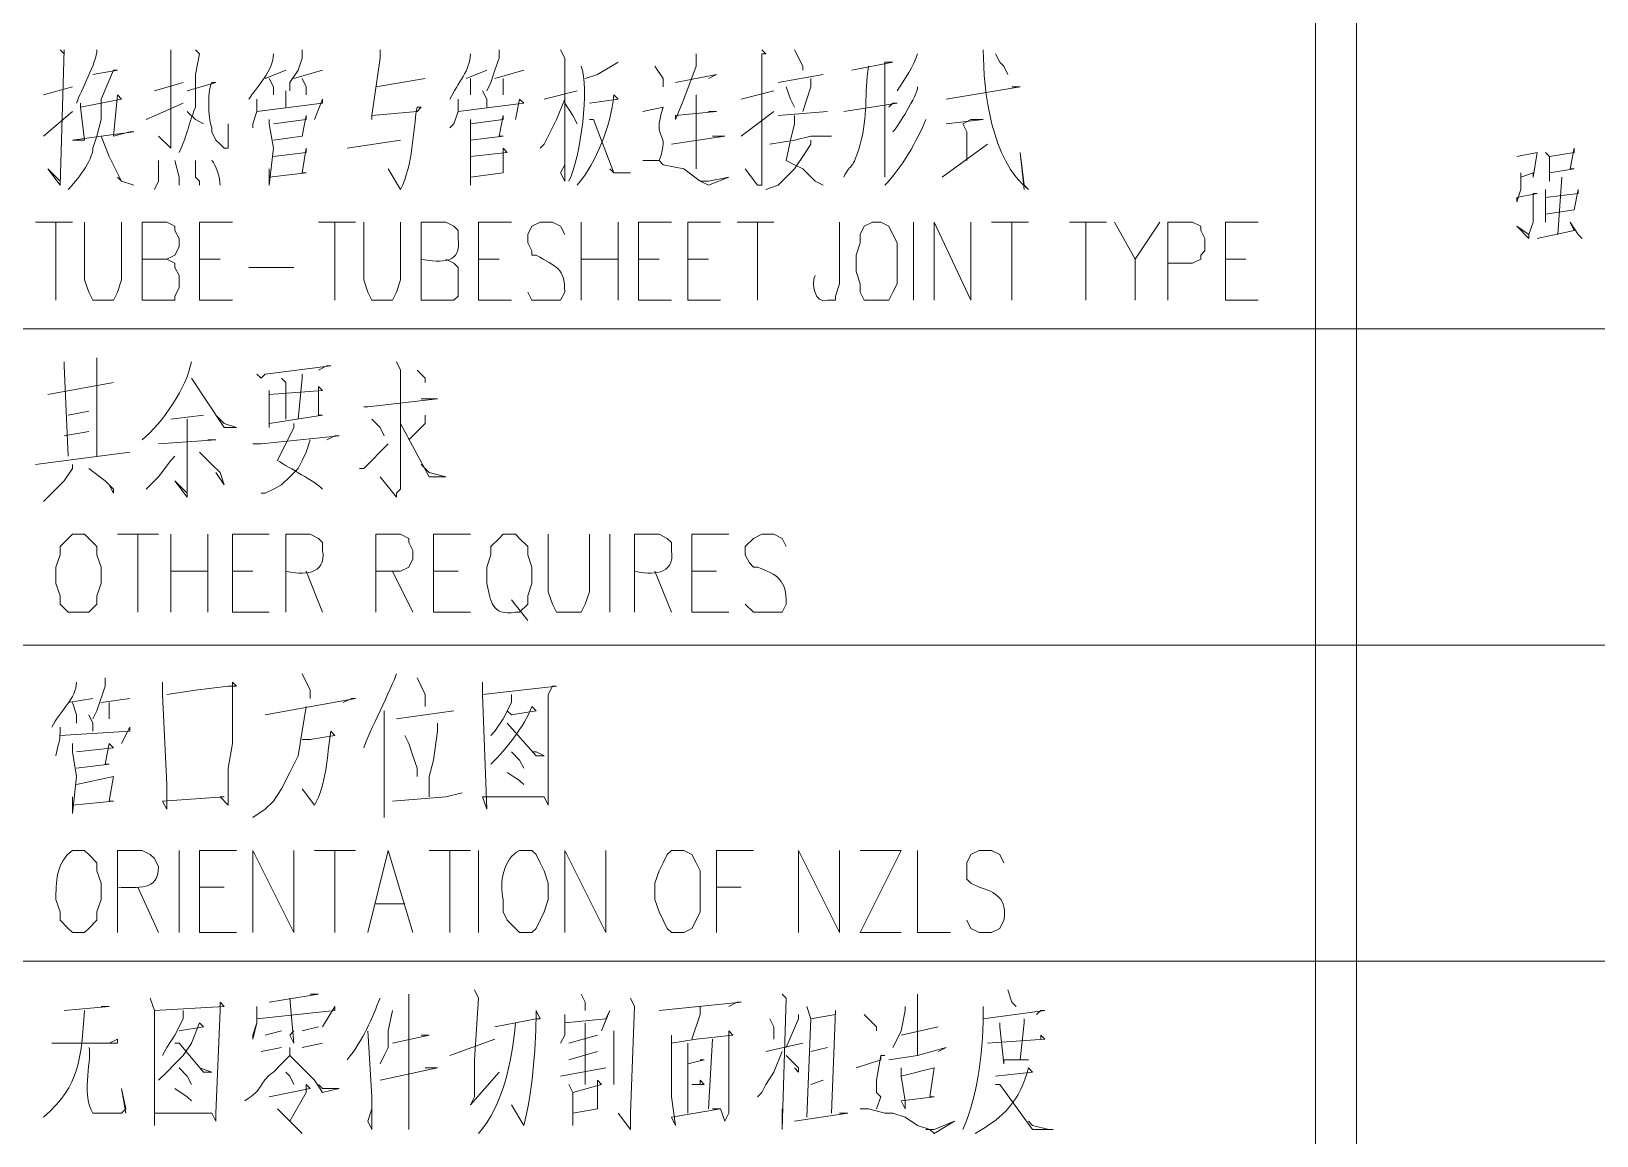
# Model space of a CAD drawing. Header units: millimetres. Extents: x 0 to 825, y 0 to 1167.
# Drawn here: x 685.8 to 754.4, y 833.1 to 881.5 of the extents above; entities that cross this region are included whole.
import ezdxf

# ---------------------------------------------------------------- set-up
doc = ezdxf.new("R2010")
doc.units = ezdxf.units.MM
doc.layers.add('1', color=7, linetype='Continuous')

msp = doc.modelspace()

# ---------------------------------------------------------------- linework, layer by layer
at = {"layer": '1', "color": 30, "lineweight": 9}
msp.add_lwpolyline([(742.101732, 0.141732), (742.101732, 1166.901732)], dxfattribs=at)
at = {"layer": '1', "color": 0, "lineweight": 9}
for points in [[(743.901732, 785.301732), (743.901732, 1131.981732), (743.901732, 785.301732)], [(687.021732, 880.701732), (687.201732, 880.521732), (687.201732, 880.701732), (687.021732, 874.761732), (686.481732, 875.481732), (687.021732, 874.941732)], [(691.881732, 880.701732), (691.881732, 876.381732), (691.341732, 876.921732)], [(697.641732, 880.701732), (697.641732, 880.341732), (697.461732, 879.801732), (697.101732, 879.261732), (697.101732, 878.901732)], [(706.281732, 880.701732), (706.281732, 880.341732), (706.101732, 879.801732), (705.921732, 879.261732), (705.741732, 878.901732)], [(708.981732, 880.701732), (709.161732, 880.341732), (709.161732, 880.341732), (709.161732, 874.941732), (708.981732, 875.301732), (709.161732, 875.661732)], [(714.921732, 880.521732), (714.921732, 879.981732), (714.381732, 878.541732), (714.021732, 877.641732), (714.021732, 877.821732), (715.821732, 878.001732), (715.641732, 878.001732), (715.461732, 878.001732)], [(717.801732, 880.701732), (717.981732, 880.521732), (717.801732, 880.521732), (717.801732, 876.561732), (717.801732, 874.761732), (717.621732, 874.761732), (717.081732, 875.481732), (717.621732, 874.761732)], [(719.241732, 880.701732), (719.601732, 879.981732), (719.601732, 879.801732)], [(728.061732, 880.521732), (728.241732, 880.161732), (728.421732, 879.981732), (728.601732, 879.621732)], [(696.021732, 879.441732), (696.921732, 879.801732)], [(697.281732, 879.441732), (698.541732, 879.801732)], [(704.841732, 879.441732), (705.741732, 879.801732)], [(706.101732, 879.441732), (707.361732, 879.801732)], [(711.501732, 880.161732), (710.601732, 879.621732), (710.061732, 879.441732)], [(713.121732, 879.981732), (713.481732, 879.441732), (713.481732, 879.081732)], [(721.761732, 879.801732), (723.561732, 880.161732), (723.561732, 880.161732), (723.201732, 880.161732)], [(723.201732, 880.161732), (723.201732, 875.121732), (723.201732, 875.841732)], [(686.301732, 878.721732), (687.561732, 879.081732)], [(691.161732, 878.901732), (692.421732, 879.261732)], [(696.201732, 879.441732), (696.381732, 879.081732), (696.381732, 878.721732)], [(697.641732, 879.441732), (697.821732, 879.081732), (697.821732, 878.721732)], [(703.041732, 879.441732), (700.881732, 879.081732)], [(705.021732, 879.441732), (705.021732, 879.081732), (705.021732, 878.721732)], [(706.461732, 879.441732), (706.461732, 879.081732), (706.461732, 878.721732)], [(714.021732, 879.261732), (715.821732, 879.621732), (715.821732, 879.621732), (715.461732, 879.441732)], [(718.521732, 879.261732), (720.501732, 879.621732)], [(718.881732, 879.081732), (719.061732, 878.541732), (719.241732, 878.181732)], [(719.961732, 879.441732), (719.961732, 879.081732), (719.601732, 878.001732)], [(728.781732, 879.081732), (728.961732, 879.081732), (729.141732, 879.081732), (725.901732, 878.541732), (725.901732, 878.541732)], [(689.541732, 875.121732), (689.721732, 874.941732), (690.261732, 874.761732), (689.721732, 874.941732), (689.181732, 876.021732), (688.821732, 876.921732), (690.261732, 877.101732), (690.081732, 877.101732), (689.361732, 876.921732), (689.541732, 878.721732), (689.721732, 878.541732), (687.921732, 878.181732), (687.921732, 878.361732), (687.921732, 878.181732), (688.101732, 876.741732), (687.561732, 876.741732), (688.821732, 876.921732)], [(690.801732, 877.641732), (692.421732, 878.361732)], [(695.661732, 878.541732), (695.661732, 878.181732), (695.661732, 878.001732), (695.481732, 877.461732), (695.481732, 877.281732)], [(695.661732, 878.001732), (698.541732, 878.361732), (698.541732, 878.541732), (698.181732, 877.641732)], [(696.921732, 878.901732), (696.921732, 878.541732), (696.921732, 878.181732)], [(704.481732, 878.541732), (704.481732, 878.001732), (704.301732, 877.461732), (704.121732, 877.281732)], [(704.481732, 878.001732), (707.361732, 878.361732), (707.181732, 878.541732), (707.001732, 877.641732)], [(705.561732, 878.901732), (705.741732, 878.541732), (705.741732, 878.181732)], [(709.161732, 878.541732), (708.801732, 877.641732), (708.441732, 876.921732), (708.261732, 876.561732), (708.081732, 876.381732)], [(708.261732, 878.541732), (709.701732, 878.901732)], [(709.161732, 878.361732), (709.521732, 877.821732), (709.701732, 877.461732)], [(714.921732, 878.721732), (714.921732, 875.481732), (714.921732, 875.841732), (714.921732, 876.201732)], [(716.901732, 878.541732), (718.341732, 878.901732)], [(721.401732, 878.001732), (723.741732, 878.361732), (723.561732, 878.361732), (723.381732, 878.181732)], [(686.301732, 876.921732), (687.561732, 878.001732)], [(692.601732, 878.001732), (692.961732, 877.641732), (693.321732, 877.461732)], [(696.201732, 877.641732), (696.201732, 877.461732), (696.381732, 876.381732), (696.201732, 874.761732), (696.201732, 874.941732), (696.201732, 875.481732)], [(696.381732, 877.461732), (697.821732, 877.641732), (697.821732, 877.821732), (697.641732, 876.921732), (697.641732, 876.921732), (696.381732, 876.741732)], [(705.021732, 877.461732), (706.461732, 877.641732), (706.461732, 877.821732), (706.281732, 876.921732), (706.461732, 876.921732), (705.021732, 876.741732)], [(705.021732, 877.641732), (705.021732, 874.761732), (705.021732, 874.941732), (705.021732, 875.481732)], [(710.241732, 877.641732), (710.421732, 877.641732), (711.321732, 875.301732), (712.041732, 875.301732), (711.321732, 875.301732), (711.141732, 875.481732)], [(716.901732, 876.921732), (718.341732, 878.001732)], [(718.521732, 877.821732), (720.681732, 878.001732)], [(719.241732, 877.821732), (719.241732, 877.461732), (719.061732, 876.741732), (718.881732, 875.841732), (719.241732, 875.661732), (719.601732, 875.481732), (720.141732, 874.941732), (720.501732, 874.761732)], [(725.901732, 877.461732), (727.521732, 877.641732), (727.341732, 877.641732), (726.981732, 877.641732), (726.621732, 877.461732), (726.801732, 877.101732), (726.801732, 875.841732)], [(713.841732, 876.561732), (716.181732, 876.921732), (716.001732, 876.921732), (716.001732, 876.921732), (715.641732, 876.921732)], [(718.161732, 876.561732), (719.241732, 876.741732), (719.961732, 876.921732), (720.861732, 876.921732), (720.681732, 876.921732), (720.501732, 876.921732)], [(696.381732, 876.021732), (697.821732, 876.201732), (697.821732, 876.381732), (697.641732, 875.301732), (697.821732, 875.301732), (696.201732, 875.121732)], [(699.621732, 876.381732), (701.961732, 876.741732)], [(705.021732, 876.021732), (706.641732, 876.201732), (706.461732, 876.381732), (706.461732, 875.301732), (706.461732, 875.301732), (705.021732, 875.121732)], [(719.961732, 876.741732), (719.961732, 876.561732), (719.601732, 876.021732), (719.241732, 875.481732), (718.881732, 875.121732), (718.521732, 874.761732), (717.981732, 874.581732)], [(725.721732, 875.121732), (727.701732, 876.561732)], [(752.181732, 876.201732), (752.361732, 876.021732), (752.361732, 875.481732), (752.361732, 874.941732), (752.361732, 875.301732), (753.441732, 875.481732), (753.261732, 875.481732), (753.441732, 876.381732), (753.441732, 876.201732), (752.361732, 876.021732)], [(691.341732, 875.841732), (691.341732, 875.301732), (691.341732, 874.941732), (691.161732, 874.581732)], [(692.061732, 875.841732), (692.241732, 875.121732), (692.241732, 874.761732)], [(692.961732, 875.841732), (692.961732, 875.481732), (692.961732, 875.121732), (693.141732, 874.941732), (693.141732, 874.761732)], [(712.581732, 875.841732), (713.301732, 875.841732), (713.481732, 875.661732), (714.381732, 875.481732), (715.101732, 874.941732), (715.101732, 874.941732), (715.461732, 874.761732), (716.361732, 875.121732), (716.361732, 875.121732), (715.461732, 874.941732), (715.101732, 874.941732)], [(750.921732, 876.021732), (751.821732, 876.201732), (751.821732, 876.201732), (751.641732, 875.121732), (751.641732, 875.301732), (751.101732, 875.121732), (751.101732, 875.301732), (751.101732, 874.941732), (751.101732, 874.581732), (750.921732, 874.041732), (750.921732, 874.221732), (751.821732, 874.401732), (751.641732, 874.401732), (751.641732, 873.861732), (751.641732, 873.141732), (751.461732, 872.601732), (751.461732, 872.421732), (750.921732, 872.961732), (751.461732, 872.601732)], [(752.901732, 875.121732), (752.721732, 872.601732)], [(752.181732, 874.581732), (752.181732, 874.221732), (752.181732, 873.141732), (752.181732, 873.501732), (753.441732, 873.681732), (753.441732, 873.681732), (753.621732, 874.581732), (753.621732, 874.401732), (752.181732, 874.221732)], [(685.941732, 873.141732), (687.561732, 873.141732)], [(686.841732, 873.141732), (686.841732, 869.721732)], [(688.101732, 873.141732), (688.101732, 870.621732), (688.281732, 870.081732), (688.461732, 869.721732), (688.821732, 869.721732), (689.001732, 869.721732), (689.361732, 869.721732), (689.541732, 870.081732), (689.721732, 870.621732), (689.721732, 873.141732)], [(690.621732, 869.721732), (690.621732, 873.141732), (691.701732, 873.141732), (692.061732, 872.961732), (692.061732, 872.781732), (692.241732, 872.421732), (692.241732, 872.061732), (692.061732, 871.701732), (692.061732, 871.701732), (691.701732, 871.521732), (690.621732, 871.521732)], [(693.141732, 869.721732), (693.141732, 873.141732), (694.581732, 873.141732)], [(698.361732, 873.141732), (699.981732, 873.141732)], [(699.081732, 873.141732), (699.081732, 869.721732)], [(700.341732, 873.141732), (700.341732, 870.621732), (700.521732, 870.081732), (700.701732, 869.721732), (701.061732, 869.721732), (701.241732, 869.721732), (701.601732, 869.721732), (701.781732, 870.081732), (701.961732, 870.621732), (701.961732, 873.141732)], [(705.381732, 869.721732), (705.381732, 873.141732), (706.821732, 873.141732)], [(709.881732, 869.721732), (709.881732, 873.141732)], [(711.501732, 873.141732), (711.501732, 869.721732)], [(712.401732, 869.721732), (712.401732, 873.141732), (713.841732, 873.141732)], [(714.561732, 869.721732), (714.561732, 873.141732), (716.001732, 873.141732)], [(716.721732, 873.141732), (718.341732, 873.141732)], [(717.621732, 873.141732), (717.621732, 869.721732)], [(722.661732, 873.141732), (722.301732, 872.961732), (722.121732, 872.601732), (722.121732, 872.241732), (721.941732, 871.701732), (721.941732, 870.981732), (722.121732, 870.441732), (722.121732, 870.081732), (722.301732, 869.721732), (722.661732, 869.721732), (723.021732, 869.721732), (723.381732, 869.721732), (723.561732, 870.081732), (723.741732, 870.441732), (723.741732, 870.981732), (723.741732, 871.701732), (723.741732, 872.241732), (723.561732, 872.601732), (723.381732, 872.961732), (723.021732, 873.141732), (722.661732, 873.141732)], [(724.461732, 869.721732), (724.461732, 873.141732)], [(725.361732, 869.721732), (725.361732, 873.141732), (726.981732, 869.721732), (726.981732, 873.141732)], [(727.881732, 873.141732), (729.501732, 873.141732)], [(728.781732, 873.141732), (728.781732, 869.721732)], [(731.301732, 873.141732), (732.921732, 873.141732)], [(732.021732, 873.141732), (732.021732, 869.721732)], [(733.281732, 873.141732), (734.181732, 871.521732), (735.261732, 873.141732)], [(735.621732, 869.721732), (735.621732, 873.141732), (736.701732, 873.141732), (737.061732, 872.961732), (737.061732, 872.781732), (737.241732, 872.421732), (737.241732, 871.881732), (737.061732, 871.701732), (737.061732, 871.521732), (736.701732, 871.341732), (735.621732, 871.341732)], [(738.141732, 869.721732), (738.141732, 873.141732), (739.581732, 873.141732)], [(751.821732, 872.421732), (753.441732, 872.781732), (753.261732, 873.141732), (753.621732, 872.601732), (753.801732, 872.421732), (753.801732, 872.421732)], [(691.701732, 871.521732), (692.061732, 871.341732), (692.061732, 871.161732), (692.241732, 870.801732), (692.241732, 870.261732), (692.061732, 869.901732), (692.061732, 869.721732), (691.701732, 869.721732), (690.621732, 869.721732)], [(693.141732, 871.521732), (694.041732, 871.521732)], [(703.941732, 871.521732), (704.301732, 871.341732), (704.481732, 871.161732), (704.481732, 870.801732), (704.481732, 870.261732), (704.481732, 869.901732), (704.301732, 869.721732), (703.941732, 869.721732), (702.861732, 869.721732)], [(705.381732, 871.521732), (706.281732, 871.521732)], [(709.881732, 871.521732), (711.501732, 871.521732)], [(712.401732, 871.521732), (713.301732, 871.521732)], [(714.561732, 871.521732), (715.461732, 871.521732)], [(734.181732, 871.521732), (734.181732, 869.721732)], [(738.141732, 871.521732), (739.041732, 871.521732)], [(695.301732, 871.161732), (697.281732, 871.161732)], [(693.141732, 869.721732), (694.581732, 869.721732)], [(705.381732, 869.721732), (706.821732, 869.721732)], [(712.401732, 869.721732), (713.841732, 869.721732)], [(714.561732, 869.721732), (716.001732, 869.721732)], [(738.141732, 869.721732), (739.581732, 869.721732)], [(810.501732, 868.461732), (560.841732, 868.461732)], [(810.501732, 868.461732), (560.841732, 868.461732)], [(687.201732, 867.021732), (687.201732, 866.841732), (687.381732, 862.881732)], [(688.641732, 867.201732), (688.641732, 867.021732), (688.641732, 862.881732)], [(695.661732, 866.481732), (695.841732, 866.301732), (696.021732, 866.481732), (698.901732, 866.841732), (698.721732, 866.841732), (698.361732, 866.661732)], [(701.781732, 867.021732), (701.961732, 866.661732), (701.961732, 866.661732), (701.961732, 861.441732), (701.781732, 861.261732), (701.781732, 861.081732), (701.061732, 861.981732)], [(702.681732, 866.661732), (703.041732, 866.301732), (703.041732, 866.121732)], [(686.481732, 865.581732), (689.361732, 866.121732)], [(692.781732, 866.301732), (694.221732, 864.141732), (694.761732, 864.141732), (694.221732, 864.321732), (693.861732, 864.681732)], [(696.201732, 865.761732), (696.201732, 865.581732), (696.201732, 864.141732), (696.201732, 864.321732), (698.541732, 864.681732), (698.361732, 864.681732), (698.361732, 865.941732), (698.541732, 865.761732), (696.201732, 865.581732)], [(696.741732, 866.301732), (696.921732, 866.121732), (696.921732, 864.501732)], [(697.641732, 866.481732), (697.641732, 866.301732), (697.461732, 864.501732)], [(700.341732, 865.041732), (700.521732, 865.041732), (700.521732, 865.041732), (703.581732, 865.401732), (703.221732, 865.401732), (702.861732, 865.401732)], [(687.381732, 864.681732), (688.281732, 864.861732)], [(693.321732, 864.681732), (691.881732, 864.501732)], [(703.041732, 864.681732), (703.041732, 864.321732), (702.321732, 863.601732)], [(687.201732, 863.781732), (688.281732, 863.961732)], [(692.601732, 864.501732), (692.601732, 861.801732), (692.601732, 861.441732), (692.601732, 861.081732), (692.061732, 861.801732), (692.601732, 861.261732)], [(700.701732, 864.501732), (701.061732, 864.141732), (701.241732, 863.781732)], [(701.961732, 864.321732), (703.221732, 861.981732), (703.941732, 861.981732), (703.221732, 862.161732), (702.861732, 862.521732)], [(691.341732, 863.421732), (693.861732, 863.601732), (693.861732, 863.601732), (693.501732, 863.601732)], [(695.481732, 863.421732), (695.661732, 863.421732), (695.841732, 863.421732), (699.261732, 863.781732), (699.081732, 863.781732), (698.721732, 863.601732)], [(698.001732, 863.601732), (697.821732, 863.061732), (697.641732, 862.701732), (697.461732, 862.341732), (697.101732, 861.981732), (696.741732, 861.621732), (696.381732, 861.441732), (696.021732, 861.261732), (695.841732, 861.261732)], [(700.161732, 862.341732), (700.341732, 862.341732), (701.421732, 863.421732)], [(685.941732, 862.521732), (690.081732, 863.061732)], [(687.561732, 862.521732), (687.561732, 862.341732), (687.201732, 861.801732), (686.841732, 861.441732), (686.481732, 861.081732), (686.301732, 860.901732)], [(692.061732, 862.881732), (691.881732, 862.701732), (691.341732, 861.981732), (690.801732, 861.441732)], [(693.141732, 863.061732), (693.681732, 862.521732), (694.041732, 862.161732), (694.221732, 861.621732), (693.861732, 862.161732)], [(688.281732, 862.341732), (689.001732, 861.801732), (689.361732, 861.441732), (689.361732, 861.261732), (689.181732, 861.621732)], [(687.561732, 859.461732), (687.381732, 859.281732), (687.021732, 858.921732), (687.021732, 858.561732), (686.841732, 858.021732), (686.841732, 857.301732), (687.021732, 856.761732), (687.021732, 856.401732), (687.381732, 856.041732), (687.561732, 856.041732), (688.101732, 856.041732), (688.281732, 856.041732), (688.641732, 856.401732), (688.641732, 856.761732), (688.821732, 857.301732), (688.821732, 858.021732), (688.641732, 858.561732), (688.641732, 858.921732), (688.281732, 859.281732), (688.101732, 859.461732), (687.561732, 859.461732)], [(689.541732, 859.461732), (691.341732, 859.461732)], [(690.441732, 859.461732), (690.441732, 856.041732)], [(691.881732, 856.041732), (691.881732, 859.461732)], [(693.501732, 859.461732), (693.501732, 856.041732)], [(694.581732, 856.041732), (694.581732, 859.461732), (696.201732, 859.461732)], [(700.881732, 856.041732), (700.881732, 859.461732), (701.961732, 859.461732), (702.321732, 859.281732), (702.321732, 859.101732), (702.501732, 858.741732), (702.501732, 858.381732), (702.321732, 858.021732), (702.321732, 858.021732), (701.961732, 857.841732), (700.881732, 857.841732)], [(703.401732, 856.041732), (703.401732, 859.461732), (705.021732, 859.461732)], [(708.441732, 859.461732), (708.441732, 856.941732), (708.621732, 856.401732), (708.801732, 856.041732), (709.161732, 856.041732), (709.521732, 856.041732), (709.881732, 856.041732), (710.061732, 856.401732), (710.241732, 856.941732), (710.241732, 859.461732)], [(711.141732, 856.041732), (711.141732, 859.461732)], [(714.741732, 856.041732), (714.741732, 859.461732), (716.361732, 859.461732)], [(691.881732, 857.841732), (693.501732, 857.841732)], [(694.581732, 857.841732), (695.481732, 857.841732)], [(697.821732, 857.841732), (698.541732, 856.041732)], [(701.601732, 857.841732), (702.501732, 856.041732)], [(703.401732, 857.841732), (704.481732, 857.841732)], [(713.121732, 857.841732), (713.841732, 856.041732)], [(714.741732, 857.841732), (715.821732, 857.841732)], [(706.821732, 856.581732), (707.541732, 855.681732)], [(694.581732, 856.041732), (696.201732, 856.041732)], [(703.401732, 856.041732), (705.021732, 856.041732)], [(714.741732, 856.041732), (716.361732, 856.041732)], [(810.501732, 854.601732), (560.841732, 854.601732)], [(810.501732, 854.601732), (560.841732, 854.601732)], [(689.001732, 853.161732), (689.001732, 852.801732), (688.641732, 851.721732), (688.461732, 851.361732)], [(691.521732, 852.981732), (691.521732, 852.441732), (691.701732, 848.481732), (691.701732, 847.401732), (691.521732, 847.761732), (694.221732, 847.941732), (694.041732, 847.941732), (694.401732, 847.581732), (694.401732, 848.301732), (694.401732, 849.201732), (694.581732, 850.281732), (694.581732, 852.981732), (694.761732, 852.801732), (694.401732, 852.801732), (692.961732, 852.621732), (692.961732, 852.621732), (691.701732, 852.441732)], [(697.641732, 853.341732), (698.001732, 852.621732), (698.001732, 852.261732)], [(702.681732, 853.161732), (703.041732, 852.441732), (703.041732, 851.901732), (703.041732, 852.261732)], [(705.561732, 852.981732), (705.561732, 852.441732), (705.741732, 847.401732), (705.561732, 847.941732), (708.261732, 847.941732), (708.081732, 847.941732), (707.721732, 847.941732)], [(687.381732, 852.081732), (688.461732, 852.261732)], [(688.821732, 852.081732), (690.081732, 852.261732)], [(696.021732, 851.541732), (699.981732, 852.261732), (699.801732, 852.261732), (699.441732, 852.081732)], [(705.561732, 852.441732), (708.801732, 852.801732), (708.621732, 852.801732), (708.441732, 852.441732), (708.441732, 847.941732), (708.441732, 847.581732), (708.261732, 847.941732)], [(706.821732, 852.441732), (706.821732, 852.081732), (706.461732, 851.361732), (706.101732, 850.821732), (705.921732, 850.641732)], [(687.561732, 852.081732), (687.741732, 851.541732), (687.741732, 851.181732)], [(688.281732, 851.541732), (688.461732, 851.181732), (688.461732, 850.821732)], [(689.181732, 852.081732), (689.181732, 851.541732), (689.181732, 851.361732)], [(697.821732, 851.901732), (697.641732, 850.821732), (697.461732, 849.741732), (697.101732, 849.021732), (696.741732, 848.301732), (696.381732, 847.761732), (696.021732, 847.401732), (695.481732, 847.041732)], [(701.241732, 851.721732), (701.241732, 847.041732), (701.241732, 847.941732)], [(701.781732, 851.361732), (704.301732, 851.721732)], [(687.021732, 850.641732), (690.081732, 850.821732), (690.081732, 851.001732), (689.721732, 850.281732)], [(703.581732, 851.181732), (703.581732, 850.821732), (703.401732, 849.561732), (703.221732, 848.841732), (703.221732, 847.941732)], [(706.641732, 851.181732), (706.641732, 851.181732), (707.901732, 849.741732), (708.261732, 849.741732), (707.901732, 849.921732), (707.721732, 849.921732)], [(687.561732, 850.281732), (687.561732, 849.921732), (687.741732, 848.841732), (687.561732, 847.221732), (687.561732, 847.581732), (687.561732, 847.941732)], [(687.741732, 849.921732), (689.361732, 850.101732), (689.181732, 850.281732), (689.001732, 849.381732), (689.181732, 849.381732), (687.741732, 849.201732)], [(702.141732, 850.641732), (702.321732, 850.281732), (702.501732, 849.741732), (702.681732, 849.201732), (702.681732, 848.841732), (702.681732, 849.201732), (702.501732, 849.741732)], [(706.821732, 849.921732), (707.181732, 849.561732), (707.361732, 849.201732)], [(687.741732, 848.481732), (689.361732, 848.841732), (689.361732, 848.841732), (689.181732, 847.761732), (689.361732, 847.761732), (687.561732, 847.581732)], [(706.641732, 849.021732), (707.181732, 848.661732), (707.361732, 848.481732)], [(701.601732, 847.761732), (703.941732, 847.941732), (704.661732, 848.121732)], [(692.241732, 842.001732), (692.241732, 845.601732)], [(693.141732, 842.001732), (693.141732, 845.601732), (694.761732, 845.601732)], [(695.481732, 842.001732), (695.481732, 845.601732), (697.281732, 842.001732), (697.281732, 845.601732)], [(698.181732, 845.601732), (699.981732, 845.601732)], [(699.081732, 845.601732), (699.081732, 842.001732)], [(700.521732, 842.001732), (701.421732, 845.601732), (702.501732, 842.001732)], [(703.221732, 845.601732), (705.021732, 845.601732)], [(704.121732, 845.601732), (704.121732, 842.001732)], [(705.381732, 842.001732), (705.381732, 845.601732)], [(709.161732, 842.001732), (709.161732, 845.601732), (710.961732, 842.001732), (710.961732, 845.601732)], [(713.841732, 845.601732), (713.661732, 845.421732), (713.481732, 845.061732), (713.301732, 844.701732), (713.121732, 844.161732), (713.121732, 843.441732), (713.301732, 842.901732), (713.481732, 842.541732), (713.661732, 842.181732), (713.841732, 842.001732), (714.381732, 842.001732), (714.741732, 842.181732), (714.921732, 842.541732), (715.101732, 842.901732), (715.101732, 843.441732), (715.101732, 844.161732), (715.101732, 844.701732), (714.921732, 845.061732), (714.741732, 845.421732), (714.381732, 845.601732), (713.841732, 845.601732)], [(715.821732, 842.001732), (715.821732, 845.601732), (717.441732, 845.601732)], [(719.421732, 842.001732), (719.421732, 845.601732), (721.221732, 842.001732), (721.221732, 845.601732)], [(722.121732, 845.601732), (723.921732, 845.601732), (722.121732, 842.001732), (723.921732, 842.001732)], [(724.641732, 845.601732), (724.641732, 842.001732), (726.081732, 842.001732)], [(690.441732, 843.981732), (691.341732, 842.001732)], [(693.141732, 843.981732), (694.221732, 843.981732)], [(715.821732, 843.981732), (716.901732, 843.981732)], [(700.881732, 843.261732), (702.141732, 843.261732)], [(693.141732, 842.001732), (694.761732, 842.001732)], [(810.501732, 840.741732), (560.841732, 840.741732)], [(810.501732, 840.741732), (560.841732, 840.741732)], [(696.201732, 838.941732), (698.361732, 839.301732), (698.181732, 839.301732), (698.001732, 839.301732)], [(702.321732, 839.301732), (702.321732, 839.121732), (702.321732, 839.301732), (702.321732, 833.361732), (702.321732, 833.721732), (702.321732, 834.441732)], [(705.201732, 839.481732), (705.381732, 839.121732), (705.381732, 839.121732), (705.201732, 836.421732), (705.201732, 834.801732), (705.021732, 834.441732), (706.281732, 835.881732)], [(709.881732, 839.301732), (710.061732, 838.941732), (710.061732, 838.761732), (710.061732, 838.581732)], [(718.701732, 839.301732), (718.881732, 839.121732), (718.881732, 839.121732), (718.701732, 833.361732), (718.701732, 833.721732), (718.701732, 834.261732)], [(724.641732, 839.301732), (724.641732, 839.121732), (724.641732, 836.601732)], [(728.601732, 839.481732), (728.781732, 838.941732), (728.961732, 838.761732)], [(687.201732, 838.581732), (689.181732, 838.761732), (689.001732, 838.761732), (688.821732, 838.761732)], [(690.981732, 839.121732), (691.161732, 838.581732), (691.161732, 833.541732), (691.161732, 834.081732), (693.681732, 834.081732), (693.501732, 834.081732), (693.141732, 834.081732)], [(691.161732, 838.581732), (694.221732, 838.761732), (694.041732, 838.941732), (694.041732, 838.581732), (693.861732, 834.081732), (693.861732, 833.721732), (693.681732, 834.081732)], [(692.421732, 838.581732), (692.421732, 838.221732), (692.061732, 837.501732), (691.701732, 836.961732), (691.521732, 836.601732)], [(695.661732, 838.761732), (695.661732, 838.041732), (695.481732, 837.321732), (695.481732, 837.501732), (695.661732, 838.041732)], [(695.661732, 838.221732), (695.661732, 838.221732), (699.081732, 838.581732), (699.081732, 838.761732), (698.541732, 837.861732)], [(697.101732, 839.121732), (697.281732, 837.141732), (697.101732, 837.501732), (697.281732, 837.681732)], [(701.601732, 838.581732), (701.421732, 837.681732), (701.421732, 836.961732), (701.241732, 836.601732), (701.061732, 836.241732)], [(709.161732, 838.041732), (710.961732, 838.221732), (711.141732, 838.581732), (710.781732, 837.681732)], [(712.041732, 839.121732), (712.221732, 838.761732), (712.041732, 834.081732), (712.041732, 833.721732), (712.041732, 833.361732), (712.041732, 833.361732), (711.501732, 834.081732), (712.041732, 833.361732)], [(713.301732, 838.581732), (716.901732, 838.941732), (716.721732, 838.941732), (716.361732, 838.761732)], [(715.101732, 838.761732), (715.101732, 838.401732), (714.741732, 837.321732)], [(719.781732, 838.761732), (719.961732, 838.221732), (719.781732, 833.901732)], [(719.961732, 838.221732), (721.041732, 838.401732), (721.041732, 838.581732), (720.861732, 834.081732)], [(724.101732, 838.761732), (724.101732, 838.581732), (723.921732, 837.681732), (723.741732, 837.321732), (723.561732, 836.961732)], [(727.521732, 838.221732), (730.221732, 838.581732), (730.041732, 838.581732), (729.861732, 838.401732)], [(692.241732, 837.681732), (692.241732, 837.681732), (693.321732, 837.861732), (693.141732, 838.041732), (692.781732, 837.141732), (692.421732, 836.601732), (692.061732, 836.241732), (691.701732, 835.881732), (691.341732, 835.521732)], [(697.641732, 837.681732), (698.361732, 837.861732)], [(709.161732, 838.401732), (709.161732, 838.041732), (709.161732, 837.501732), (708.981732, 837.141732)], [(710.061732, 838.041732), (710.061732, 837.861732), (710.061732, 836.061732), (710.061732, 835.341732)], [(718.161732, 838.221732), (718.341732, 837.861732), (718.341732, 837.501732), (718.341732, 837.321732), (718.341732, 837.861732)], [(719.421732, 838.401732), (719.421732, 838.221732), (718.881732, 836.961732)], [(722.301732, 838.401732), (722.841732, 837.861732), (722.841732, 837.681732)], [(723.921732, 837.501732), (725.541732, 837.861732)], [(728.241732, 838.041732), (728.241732, 837.861732), (728.421732, 836.241732), (728.421732, 836.421732), (729.501732, 836.421732), (729.141732, 836.421732), (729.321732, 838.041732), (729.321732, 838.221732)], [(686.661732, 837.141732), (689.541732, 837.141732), (689.541732, 837.321732), (689.181732, 837.141732)], [(692.061732, 837.141732), (692.241732, 837.141732), (693.321732, 835.881732), (693.681732, 835.881732), (693.141732, 836.061732)], [(696.021732, 837.501732), (696.741732, 837.681732)], [(697.641732, 836.961732), (698.541732, 837.141732)], [(700.521732, 837.681732), (700.701732, 834.801732), (700.701732, 833.361732), (700.521732, 833.721732), (700.701732, 834.261732)], [(701.601732, 837.141732), (703.221732, 837.501732), (703.041732, 837.501732), (702.861732, 837.501732)], [(704.121732, 836.601732), (706.101732, 837.321732)], [(710.601732, 837.501732), (709.341732, 837.141732)], [(711.321732, 837.681732), (711.321732, 835.341732)], [(716.001732, 834.261732), (716.181732, 833.721732), (716.361732, 834.081732), (716.361732, 835.701732), (716.361732, 837.681732), (716.541732, 837.501732), (714.921732, 837.321732), (713.841732, 837.141732)], [(713.841732, 837.501732), (713.841732, 837.141732), (713.841732, 834.801732), (714.021732, 833.541732), (713.841732, 833.901732), (716.001732, 834.261732), (715.821732, 834.261732), (715.641732, 834.261732)], [(714.561732, 837.141732), (714.561732, 834.081732)], [(715.641732, 837.321732), (715.461732, 834.261732)], [(719.601732, 837.141732), (717.981732, 836.781732)], [(727.701732, 837.141732), (730.221732, 837.321732), (730.041732, 837.501732), (730.041732, 837.321732)], [(695.841732, 836.781732), (695.841732, 836.781732), (696.741732, 836.961732)], [(697.101732, 836.601732), (697.641732, 836.061732), (698.181732, 835.521732), (698.541732, 834.981732), (699.261732, 835.161732), (698.541732, 835.161732), (698.361732, 835.341732)], [(709.341732, 836.421732), (710.601732, 836.781732)], [(714.561732, 836.241732), (715.281732, 836.421732), (715.101732, 836.421732), (715.101732, 836.421732)], [(718.701732, 836.781732), (718.341732, 835.881732), (717.981732, 835.341732), (717.801732, 834.981732), (717.621732, 834.801732)], [(718.881732, 836.601732), (719.241732, 836.241732), (719.421732, 836.061732), (719.421732, 835.881732), (719.241732, 836.061732)], [(719.961732, 836.781732), (720.681732, 836.961732)], [(721.941732, 836.061732), (723.021732, 836.421732), (723.021732, 836.601732), (723.201732, 836.601732), (723.021732, 836.601732), (722.841732, 835.521732), (722.841732, 835.341732), (722.841732, 834.981732), (723.021732, 834.801732), (722.841732, 834.261732)], [(723.381732, 836.421732), (724.641732, 836.601732), (725.901732, 836.961732), (725.901732, 836.961732), (725.541732, 836.781732)], [(692.241732, 836.061732), (692.601732, 835.701732), (692.781732, 835.341732)], [(696.921732, 835.881732), (697.101732, 835.701732), (697.281732, 835.341732)], [(701.061732, 835.521732), (703.581732, 836.061732), (703.401732, 836.061732), (703.041732, 836.061732)], [(710.961732, 836.061732), (708.981732, 835.701732)], [(723.921732, 836.061732), (723.921732, 835.701732), (724.101732, 834.621732), (724.101732, 834.261732), (723.921732, 834.621732), (725.361732, 834.801732), (725.181732, 834.801732), (725.361732, 836.061732), (725.361732, 836.061732), (723.921732, 835.701732)], [(692.061732, 835.161732), (692.601732, 834.801732), (692.781732, 834.621732)], [(696.201732, 834.801732), (698.001732, 835.161732), (697.821732, 835.341732), (697.821732, 834.981732), (697.101732, 833.721732), (697.101732, 833.721732), (696.561732, 834.261732), (697.461732, 833.361732), (697.641732, 833.181732)], [(709.341732, 835.341732), (709.521732, 834.981732), (709.521732, 833.901732), (709.521732, 833.541732), (709.521732, 834.081732), (710.601732, 834.261732), (710.601732, 834.261732), (710.601732, 835.521732), (710.781732, 835.341732), (709.521732, 834.981732)], [(714.741732, 835.341732), (715.281732, 835.341732), (715.101732, 835.521732), (715.101732, 835.341732)], [(720.501732, 835.521732), (719.961732, 835.341732)], [(728.061732, 835.341732), (728.241732, 835.341732), (729.681732, 833.361732), (730.581732, 833.361732), (730.401732, 833.361732), (729.681732, 833.541732), (729.501732, 833.721732)], [(719.241732, 833.721732), (721.581732, 834.081732), (721.401732, 834.081732), (721.221732, 834.081732)], [(722.121732, 834.261732), (722.481732, 834.261732), (723.201732, 834.081732), (723.561732, 834.081732), (724.101732, 833.901732), (724.641732, 833.541732), (725.181732, 833.361732), (725.361732, 833.181732), (726.261732, 833.721732), (725.361732, 833.361732), (725.001732, 833.361732)]]:
    msp.add_lwpolyline(points, dxfattribs=at)
for points in [[(687.741732, 878.361732), (687.921732, 878.901732), (688.641732, 880.161732), (688.641732, 880.701732)], [(696.381732, 880.521732), (696.381732, 879.801732), (695.661732, 879.081732), (695.301732, 878.541732)], [(705.021732, 880.521732), (705.021732, 879.801732), (704.481732, 879.261732), (704.121732, 878.541732)], [(724.641732, 880.521732), (724.461732, 879.981732), (724.101732, 879.441732), (723.741732, 878.901732)], [(709.881732, 879.981732), (710.241732, 879.081732), (709.881732, 876.021732), (709.341732, 874.941732)], [(724.641732, 879.081732), (724.641732, 878.721732), (723.741732, 877.281732), (723.561732, 877.101732)], [(725.001732, 877.641732), (724.641732, 876.741732), (723.921732, 875.481732), (723.201732, 874.761732)], [(693.681732, 875.841732), (693.861732, 875.661732), (694.041732, 875.121732), (694.041732, 874.761732)], [(692.781732, 867.021732), (692.601732, 865.941732), (691.521732, 864.321732), (690.621732, 863.601732)], [(687.741732, 852.981732), (687.741732, 852.261732), (687.021732, 851.721732), (686.661732, 851.001732)], [(701.781732, 853.341732), (701.601732, 852.801732), (700.521732, 850.641732), (700.341732, 850.101732)], [(687.021732, 851.001732), (687.021732, 850.281732), (687.021732, 850.641732), (686.841732, 849.741732)], [(688.101732, 838.581732), (687.921732, 836.421732), (687.921732, 835.341732), (686.301732, 833.901732)], [(701.061732, 839.121732), (700.701732, 838.221732), (700.341732, 837.321732), (699.621732, 836.421732)], [(727.521732, 838.761732), (727.521732, 836.961732), (727.341732, 834.981732), (726.621732, 833.361732)], [(707.001732, 838.041732), (706.821732, 836.241732), (706.461732, 834.441732), (705.381732, 833.181732)]]:
    msp.add_open_spline(points, degree=3, dxfattribs=at)
for points, knots in [([(692.961732, 880.701732), (692.961732, 880.701732), (693.141732, 880.521732), (693.141732, 880.521732), (693.141732, 880.521732), (692.961732, 879.621732), (692.961732, 879.621732), (692.961732, 879.621732), (692.961732, 878.901732), (692.961732, 878.901732), (692.961732, 878.901732), (692.961732, 878.181732), (692.961732, 878.181732), (692.601732, 877.281732), (692.601732, 876.921732), (692.241732, 876.201732)], [0, 0, 0, 0, 1, 1, 1, 2, 2, 2, 3, 3, 3, 4, 4, 4, 5, 5, 5, 5]), ([(701.061732, 880.701732), (701.061732, 880.701732), (701.061732, 880.341732), (701.061732, 880.341732), (701.061732, 880.341732), (700.701732, 877.821732), (700.701732, 877.821732), (700.701732, 877.821732), (700.701732, 877.641732), (700.701732, 877.641732), (700.701732, 877.641732), (700.701732, 877.821732), (700.701732, 877.821732), (700.701732, 877.821732), (702.681732, 878.001732), (702.681732, 878.001732), (702.681732, 878.001732), (702.861732, 878.181732), (702.861732, 878.181732), (702.861732, 878.181732), (702.681732, 878.181732), (702.681732, 878.181732), (702.501732, 877.101732), (702.501732, 875.661732), (701.961732, 874.581732), (701.961732, 874.581732), (701.421732, 875.481732), (701.421732, 875.481732), (701.421732, 875.481732), (701.961732, 874.581732), (701.961732, 874.581732)], [0, 0, 0, 0, 1, 1, 1, 2, 2, 2, 3, 3, 3, 4, 4, 4, 5, 5, 5, 6, 6, 6, 7, 7, 7, 8, 8, 8, 9, 9, 9, 10, 10, 10, 10]), ([(727.521732, 880.701732), (727.521732, 878.901732), (727.881732, 875.841732), (729.501732, 874.581732), (729.501732, 874.581732), (729.321732, 874.761732), (729.321732, 874.761732), (729.321732, 874.761732), (729.141732, 876.201732), (729.141732, 876.201732), (729.141732, 876.201732), (729.321732, 874.581732), (729.321732, 874.581732)], [0, 0, 0, 0, 1, 1, 1, 2, 2, 2, 3, 3, 3, 4, 4, 4, 4]), ([(688.461732, 879.621732), (688.461732, 879.621732), (689.541732, 879.801732), (689.541732, 879.801732), (689.541732, 879.801732), (689.361732, 879.801732), (689.361732, 879.801732), (689.361732, 879.801732), (688.821732, 878.541732), (688.821732, 878.541732), (688.821732, 878.541732), (688.821732, 877.641732), (688.821732, 877.641732), (688.821732, 877.641732), (688.641732, 876.921732), (688.641732, 876.921732), (688.641732, 876.921732), (688.461732, 876.381732), (688.461732, 876.381732), (688.461732, 875.841732), (687.741732, 874.941732), (687.381732, 874.581732)], [0, 0, 0, 0, 1, 1, 1, 2, 2, 2, 3, 3, 3, 4, 4, 4, 5, 5, 5, 6, 6, 6, 7, 7, 7, 7]), ([(722.481732, 879.981732), (722.301732, 878.721732), (722.481732, 877.821732), (722.121732, 876.561732), (721.761732, 875.301732), (721.761732, 875.841732), (721.401732, 875.121732)], [0, 0, 0, 0, 1, 1, 1, 2, 2, 2, 2]), ([(692.601732, 878.901732), (692.601732, 878.901732), (693.861732, 879.261732), (693.861732, 879.261732), (693.861732, 879.261732), (693.681732, 879.261732), (693.681732, 879.261732), (693.501732, 879.081732), (693.501732, 877.641732), (693.681732, 877.281732), (693.681732, 877.281732), (693.681732, 877.101732), (693.681732, 877.101732), (693.681732, 877.101732), (693.861732, 876.741732), (693.861732, 876.741732), (693.861732, 876.741732), (694.041732, 876.561732), (694.041732, 876.561732), (694.041732, 876.561732), (694.221732, 876.381732), (694.221732, 876.381732), (694.221732, 876.381732), (694.401732, 876.381732), (694.401732, 876.381732), (694.401732, 876.381732), (694.401732, 877.461732), (694.401732, 877.461732)], [0, 0, 0, 0, 1, 1, 1, 2, 2, 2, 3, 3, 3, 4, 4, 4, 5, 5, 5, 6, 6, 6, 7, 7, 7, 8, 8, 8, 9, 9, 9, 9]), ([(710.241732, 878.361732), (710.241732, 878.361732), (711.501732, 878.541732), (711.501732, 878.541732), (711.501732, 878.541732), (711.321732, 878.721732), (711.321732, 878.721732), (711.141732, 877.281732), (710.601732, 875.841732), (709.701732, 874.761732)], [0, 0, 0, 0, 1, 1, 1, 2, 2, 2, 3, 3, 3, 3]), ([(712.581732, 878.001732), (712.581732, 878.001732), (713.481732, 878.181732), (713.481732, 878.181732), (713.481732, 878.181732), (713.481732, 878.181732), (713.481732, 878.181732), (712.941732, 876.561732), (713.841732, 877.281732), (713.301732, 875.841732)], [0, 0, 0, 0, 1, 1, 1, 2, 2, 2, 3, 3, 3, 3]), ([(702.861732, 869.721732), (702.861732, 869.721732), (702.861732, 873.141732), (702.861732, 873.141732), (702.861732, 873.141732), (703.941732, 873.141732), (703.941732, 873.141732), (703.941732, 873.141732), (704.301732, 872.961732), (704.301732, 872.961732), (704.301732, 872.961732), (704.481732, 872.781732), (704.481732, 872.781732), (704.481732, 872.781732), (704.481732, 872.421732), (704.481732, 872.421732), (704.661732, 871.341732), (703.761732, 871.341732), (702.861732, 871.521732)], [0, 0, 0, 0, 1, 1, 1, 2, 2, 2, 3, 3, 3, 4, 4, 4, 5, 5, 5, 6, 6, 6, 6]), ([(709.161732, 872.601732), (709.161732, 872.601732), (708.981732, 872.961732), (708.981732, 872.961732), (708.981732, 872.961732), (708.621732, 873.141732), (708.621732, 873.141732), (708.621732, 873.141732), (708.081732, 873.141732), (708.081732, 873.141732), (708.081732, 873.141732), (707.721732, 872.961732), (707.721732, 872.961732), (707.721732, 872.961732), (707.541732, 872.601732), (707.541732, 872.601732), (707.541732, 872.601732), (707.541732, 872.241732), (707.541732, 872.241732), (707.541732, 872.241732), (707.721732, 871.881732), (707.721732, 871.881732), (707.721732, 871.881732), (707.721732, 871.701732), (707.721732, 871.701732), (707.721732, 871.701732), (707.901732, 871.701732), (707.901732, 871.701732), (708.801732, 871.161732), (709.161732, 871.161732), (709.161732, 870.081732), (709.161732, 870.081732), (708.981732, 869.721732), (708.981732, 869.721732), (708.981732, 869.721732), (708.621732, 869.721732), (708.621732, 869.721732), (708.621732, 869.721732), (708.081732, 869.721732), (708.081732, 869.721732), (708.081732, 869.721732), (707.721732, 869.721732), (707.721732, 869.721732), (707.721732, 869.721732), (707.541732, 870.081732), (707.541732, 870.081732)], [0, 0, 0, 0, 1, 1, 1, 2, 2, 2, 3, 3, 3, 4, 4, 4, 5, 5, 5, 6, 6, 6, 7, 7, 7, 8, 8, 8, 9, 9, 9, 10, 10, 10, 11, 11, 11, 12, 12, 12, 13, 13, 13, 14, 14, 14, 15, 15, 15, 15]), ([(721.221732, 873.141732), (721.221732, 873.141732), (721.221732, 870.441732), (721.221732, 870.441732), (721.221732, 870.441732), (721.041732, 869.901732), (721.041732, 869.901732), (721.041732, 869.901732), (721.041732, 869.721732), (721.041732, 869.721732), (721.041732, 869.721732), (720.681732, 869.721732), (720.681732, 869.721732), (720.141732, 869.541732), (719.961732, 870.441732), (720.141732, 870.801732)], [0, 0, 0, 0, 1, 1, 1, 2, 2, 2, 3, 3, 3, 4, 4, 4, 5, 5, 5, 5]), ([(697.281732, 864.321732), (697.281732, 864.321732), (697.281732, 864.141732), (697.281732, 864.141732), (697.281732, 864.141732), (696.561732, 862.701732), (696.561732, 862.701732), (697.101732, 862.341732), (698.181732, 861.801732), (698.541732, 861.441732)], [0, 0, 0, 0, 1, 1, 1, 2, 2, 2, 3, 3, 3, 3]), ([(696.921732, 856.041732), (696.921732, 856.041732), (696.921732, 859.461732), (696.921732, 859.461732), (696.921732, 859.461732), (698.001732, 859.461732), (698.001732, 859.461732), (698.001732, 859.461732), (698.361732, 859.281732), (698.361732, 859.281732), (698.361732, 859.281732), (698.541732, 859.101732), (698.541732, 859.101732), (698.541732, 859.101732), (698.541732, 858.741732), (698.541732, 858.741732), (698.721732, 857.661732), (697.641732, 857.661732), (696.921732, 857.841732)], [0, 0, 0, 0, 1, 1, 1, 2, 2, 2, 3, 3, 3, 4, 4, 4, 5, 5, 5, 6, 6, 6, 6]), ([(706.461732, 859.461732), (706.461732, 859.461732), (706.281732, 859.281732), (706.281732, 859.281732), (706.281732, 859.281732), (705.921732, 858.921732), (705.921732, 858.921732), (705.921732, 858.921732), (705.921732, 858.561732), (705.921732, 858.561732), (705.921732, 858.561732), (705.741732, 858.021732), (705.741732, 858.021732), (705.741732, 858.021732), (705.741732, 857.301732), (705.741732, 857.301732), (705.921732, 856.581732), (705.921732, 855.861732), (707.001732, 856.041732), (707.001732, 856.041732), (707.181732, 856.041732), (707.181732, 856.041732), (707.181732, 856.041732), (707.541732, 856.401732), (707.541732, 856.401732), (707.541732, 856.401732), (707.541732, 856.761732), (707.541732, 856.761732), (707.541732, 856.761732), (707.721732, 857.301732), (707.721732, 857.301732), (707.721732, 857.301732), (707.721732, 858.021732), (707.721732, 858.021732), (707.721732, 858.021732), (707.541732, 858.561732), (707.541732, 858.561732), (707.541732, 858.561732), (707.541732, 858.921732), (707.541732, 858.921732), (707.541732, 858.921732), (707.181732, 859.281732), (707.181732, 859.281732), (707.181732, 859.281732), (707.001732, 859.461732), (707.001732, 859.461732), (707.001732, 859.461732), (706.461732, 859.461732), (706.461732, 859.461732)], [0, 0, 0, 0, 1, 1, 1, 2, 2, 2, 3, 3, 3, 4, 4, 4, 5, 5, 5, 6, 6, 6, 7, 7, 7, 8, 8, 8, 9, 9, 9, 10, 10, 10, 11, 11, 11, 12, 12, 12, 13, 13, 13, 14, 14, 14, 15, 15, 15, 16, 16, 16, 16]), ([(712.221732, 856.041732), (712.221732, 856.041732), (712.221732, 859.461732), (712.221732, 859.461732), (712.221732, 859.461732), (713.301732, 859.461732), (713.301732, 859.461732), (713.301732, 859.461732), (713.661732, 859.281732), (713.661732, 859.281732), (713.661732, 859.281732), (713.841732, 859.101732), (713.841732, 859.101732), (713.841732, 859.101732), (713.841732, 858.741732), (713.841732, 858.741732), (714.021732, 857.661732), (712.941732, 857.661732), (712.221732, 857.841732)], [0, 0, 0, 0, 1, 1, 1, 2, 2, 2, 3, 3, 3, 4, 4, 4, 5, 5, 5, 6, 6, 6, 6]), ([(718.881732, 858.921732), (718.881732, 858.921732), (718.701732, 859.281732), (718.701732, 859.281732), (718.701732, 859.281732), (718.341732, 859.461732), (718.341732, 859.461732), (718.341732, 859.461732), (717.801732, 859.461732), (717.801732, 859.461732), (717.801732, 859.461732), (717.441732, 859.281732), (717.441732, 859.281732), (717.441732, 859.281732), (717.081732, 858.921732), (717.081732, 858.921732), (717.081732, 858.921732), (717.081732, 858.561732), (717.081732, 858.561732), (717.081732, 858.561732), (717.261732, 858.201732), (717.261732, 858.201732), (717.261732, 858.201732), (717.441732, 858.021732), (717.441732, 858.021732), (717.441732, 858.021732), (717.621732, 858.021732), (717.621732, 858.021732), (718.521732, 857.661732), (718.881732, 857.481732), (718.881732, 856.401732), (718.881732, 856.401732), (718.701732, 856.041732), (718.701732, 856.041732), (718.701732, 856.041732), (718.341732, 856.041732), (718.341732, 856.041732), (718.341732, 856.041732), (717.801732, 856.041732), (717.801732, 856.041732), (717.801732, 856.041732), (717.441732, 856.041732), (717.441732, 856.041732), (717.441732, 856.041732), (717.081732, 856.401732), (717.081732, 856.401732)], [0, 0, 0, 0, 1, 1, 1, 2, 2, 2, 3, 3, 3, 4, 4, 4, 5, 5, 5, 6, 6, 6, 7, 7, 7, 8, 8, 8, 9, 9, 9, 10, 10, 10, 11, 11, 11, 12, 12, 12, 13, 13, 13, 14, 14, 14, 15, 15, 15, 15]), ([(706.641732, 851.721732), (706.641732, 851.721732), (706.821732, 851.541732), (706.821732, 851.541732), (706.821732, 851.541732), (707.901732, 851.721732), (707.901732, 851.721732), (707.901732, 851.721732), (707.721732, 851.901732), (707.721732, 851.901732), (707.361732, 851.001732), (706.641732, 850.101732), (705.921732, 849.381732)], [0, 0, 0, 0, 1, 1, 1, 2, 2, 2, 3, 3, 3, 4, 4, 4, 4]), ([(697.641732, 850.461732), (697.641732, 850.461732), (698.001732, 850.461732), (698.001732, 850.461732), (698.001732, 850.461732), (699.081732, 850.641732), (699.081732, 850.641732), (699.081732, 850.641732), (698.901732, 850.821732), (698.901732, 850.821732), (698.721732, 849.741732), (698.721732, 848.481732), (698.181732, 847.581732), (698.181732, 847.581732), (697.641732, 848.301732), (697.641732, 848.301732)], [0, 0, 0, 0, 1, 1, 1, 2, 2, 2, 3, 3, 3, 4, 4, 4, 5, 5, 5, 5]), ([(687.561732, 845.601732), (686.841732, 845.061732), (686.841732, 844.161732), (686.841732, 843.441732), (686.841732, 843.441732), (687.021732, 842.901732), (687.021732, 842.901732), (687.021732, 842.901732), (687.021732, 842.541732), (687.021732, 842.541732), (687.021732, 842.541732), (687.381732, 842.181732), (687.381732, 842.181732), (687.381732, 842.181732), (687.561732, 842.001732), (687.561732, 842.001732), (687.561732, 842.001732), (688.101732, 842.001732), (688.101732, 842.001732), (688.101732, 842.001732), (688.281732, 842.181732), (688.281732, 842.181732), (688.281732, 842.181732), (688.641732, 842.541732), (688.641732, 842.541732), (688.641732, 842.541732), (688.641732, 842.901732), (688.641732, 842.901732), (688.641732, 842.901732), (688.821732, 843.441732), (688.821732, 843.441732), (688.821732, 843.441732), (688.821732, 844.161732), (688.821732, 844.161732), (688.821732, 844.161732), (688.641732, 844.701732), (688.641732, 844.701732), (688.641732, 844.701732), (688.641732, 845.061732), (688.641732, 845.061732), (688.641732, 845.061732), (688.281732, 845.421732), (688.281732, 845.421732), (688.281732, 845.421732), (688.101732, 845.601732), (688.101732, 845.601732), (688.101732, 845.601732), (687.561732, 845.601732), (687.561732, 845.601732)], [0, 0, 0, 0, 1, 1, 1, 2, 2, 2, 3, 3, 3, 4, 4, 4, 5, 5, 5, 6, 6, 6, 7, 7, 7, 8, 8, 8, 9, 9, 9, 10, 10, 10, 11, 11, 11, 12, 12, 12, 13, 13, 13, 14, 14, 14, 15, 15, 15, 16, 16, 16, 16]), ([(689.541732, 842.001732), (689.541732, 842.001732), (689.541732, 845.601732), (689.541732, 845.601732), (689.541732, 845.601732), (690.621732, 845.601732), (690.621732, 845.601732), (690.621732, 845.601732), (690.981732, 845.421732), (690.981732, 845.421732), (690.981732, 845.421732), (691.161732, 845.241732), (691.161732, 845.241732), (691.161732, 845.241732), (691.341732, 844.881732), (691.341732, 844.881732), (691.341732, 843.801732), (690.441732, 843.981732), (689.541732, 843.981732)], [0, 0, 0, 0, 1, 1, 1, 2, 2, 2, 3, 3, 3, 4, 4, 4, 5, 5, 5, 6, 6, 6, 6]), ([(707.181732, 845.601732), (706.461732, 845.241732), (706.281732, 844.161732), (706.461732, 843.441732), (706.461732, 843.441732), (706.461732, 842.901732), (706.461732, 842.901732), (706.461732, 842.901732), (706.641732, 842.541732), (706.641732, 842.541732), (706.641732, 842.541732), (707.001732, 842.181732), (707.001732, 842.181732), (707.001732, 842.181732), (707.181732, 842.001732), (707.181732, 842.001732), (707.181732, 842.001732), (707.721732, 842.001732), (707.721732, 842.001732), (707.721732, 842.001732), (707.901732, 842.181732), (707.901732, 842.181732), (707.901732, 842.181732), (708.081732, 842.541732), (708.081732, 842.541732), (708.081732, 842.541732), (708.261732, 842.901732), (708.261732, 842.901732), (708.261732, 842.901732), (708.441732, 843.441732), (708.441732, 843.441732), (708.441732, 843.441732), (708.441732, 844.161732), (708.441732, 844.161732), (708.441732, 844.161732), (708.261732, 844.701732), (708.261732, 844.701732), (708.261732, 844.701732), (708.081732, 845.061732), (708.081732, 845.061732), (708.081732, 845.061732), (707.901732, 845.421732), (707.901732, 845.421732), (707.901732, 845.421732), (707.721732, 845.601732), (707.721732, 845.601732), (707.721732, 845.601732), (707.181732, 845.601732), (707.181732, 845.601732)], [0, 0, 0, 0, 1, 1, 1, 2, 2, 2, 3, 3, 3, 4, 4, 4, 5, 5, 5, 6, 6, 6, 7, 7, 7, 8, 8, 8, 9, 9, 9, 10, 10, 10, 11, 11, 11, 12, 12, 12, 13, 13, 13, 14, 14, 14, 15, 15, 15, 16, 16, 16, 16]), ([(728.421732, 845.061732), (728.421732, 845.061732), (728.241732, 845.421732), (728.241732, 845.421732), (728.241732, 845.421732), (727.881732, 845.601732), (727.881732, 845.601732), (727.881732, 845.601732), (727.341732, 845.601732), (727.341732, 845.601732), (727.341732, 845.601732), (726.981732, 845.421732), (726.981732, 845.421732), (726.981732, 845.421732), (726.801732, 845.061732), (726.801732, 845.061732), (726.801732, 845.061732), (726.801732, 844.701732), (726.801732, 844.701732), (726.801732, 844.701732), (726.801732, 844.341732), (726.801732, 844.341732), (726.801732, 844.341732), (726.981732, 844.161732), (726.981732, 844.161732), (726.981732, 844.161732), (727.341732, 843.981732), (727.341732, 843.981732), (728.061732, 843.801732), (728.601732, 843.441732), (728.421732, 842.541732), (728.421732, 842.541732), (728.241732, 842.181732), (728.241732, 842.181732), (728.241732, 842.181732), (727.881732, 842.001732), (727.881732, 842.001732), (727.881732, 842.001732), (727.341732, 842.001732), (727.341732, 842.001732), (727.341732, 842.001732), (726.981732, 842.181732), (726.981732, 842.181732), (726.981732, 842.181732), (726.801732, 842.541732), (726.801732, 842.541732)], [0, 0, 0, 0, 1, 1, 1, 2, 2, 2, 3, 3, 3, 4, 4, 4, 5, 5, 5, 6, 6, 6, 7, 7, 7, 8, 8, 8, 9, 9, 9, 10, 10, 10, 11, 11, 11, 12, 12, 12, 13, 13, 13, 14, 14, 14, 15, 15, 15, 15]), ([(706.101732, 837.861732), (706.101732, 837.861732), (707.901732, 838.221732), (707.901732, 838.221732), (707.901732, 838.221732), (707.901732, 838.581732), (707.901732, 838.581732), (707.901732, 838.581732), (708.081732, 838.221732), (708.081732, 838.221732), (708.081732, 838.221732), (707.901732, 838.221732), (707.901732, 838.221732), (707.901732, 836.961732), (707.721732, 834.801732), (707.361732, 833.541732), (707.361732, 833.541732), (706.821732, 834.441732), (706.821732, 834.441732), (706.821732, 834.441732), (707.361732, 833.541732), (707.361732, 833.541732)], [0, 0, 0, 0, 1, 1, 1, 2, 2, 2, 3, 3, 3, 4, 4, 4, 5, 5, 5, 6, 6, 6, 7, 7, 7, 7]), ([(688.281732, 836.961732), (688.461732, 836.601732), (687.921732, 834.981732), (688.461732, 834.081732), (688.461732, 834.081732), (688.641732, 834.081732), (688.641732, 834.081732), (688.641732, 834.081732), (689.001732, 834.081732), (689.001732, 834.081732), (689.001732, 834.081732), (689.181732, 834.081732), (689.181732, 834.081732), (689.181732, 834.081732), (689.721732, 834.081732), (689.721732, 834.081732), (689.721732, 834.081732), (689.901732, 834.261732), (689.901732, 834.261732), (689.901732, 834.261732), (689.721732, 835.161732), (689.721732, 835.161732), (689.721732, 835.161732), (689.901732, 834.081732), (689.901732, 834.081732)], [0, 0, 0, 0, 1, 1, 1, 2, 2, 2, 3, 3, 3, 4, 4, 4, 5, 5, 5, 6, 6, 6, 7, 7, 7, 8, 8, 8, 8]), ([(697.101732, 836.961732), (697.101732, 836.961732), (697.101732, 836.601732), (697.101732, 836.601732), (697.101732, 836.601732), (696.741732, 836.241732), (696.741732, 836.241732), (696.741732, 836.241732), (696.381732, 835.881732), (696.381732, 835.881732), (696.381732, 835.881732), (696.381732, 835.881732), (696.381732, 835.881732), (695.661732, 835.341732), (696.021732, 835.161732), (695.121732, 834.621732)], [0, 0, 0, 0, 1, 1, 1, 2, 2, 2, 3, 3, 3, 4, 4, 4, 5, 5, 5, 5]), ([(728.061732, 835.701732), (728.061732, 835.701732), (729.681732, 835.881732), (729.681732, 835.881732), (729.681732, 835.881732), (729.501732, 836.061732), (729.501732, 836.061732), (729.141732, 834.621732), (728.421732, 833.901732), (727.161732, 833.181732)], [0, 0, 0, 0, 1, 1, 1, 2, 2, 2, 3, 3, 3, 3])]:
    msp.add_open_spline(points, degree=3, knots=knots, dxfattribs=at)

doc.saveas('drawing.dxf')
